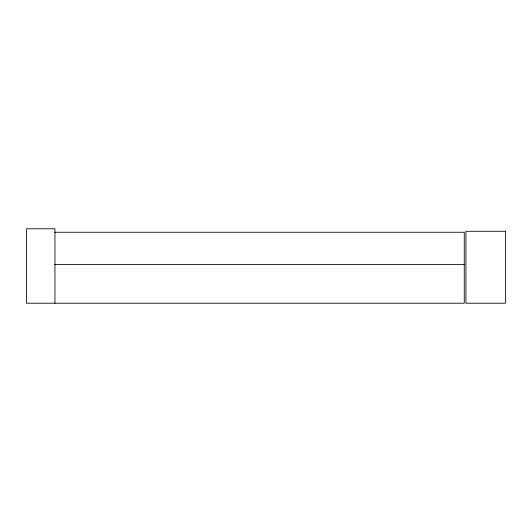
<?xml version="1.0" encoding="UTF-8"?>
<svg xmlns="http://www.w3.org/2000/svg" width="532" height="532" viewBox="0 0 532 532"><rect width="100%" height="100%" fill="white"/><g stroke="black" fill="none" stroke-linecap="round" stroke-linejoin="round"><path stroke-width="0.8" d="M54.696 232.251L464.27 232.251L464.27 303.22L26.6 303.22L26.6 228.78L54.949 228.78L54.949 303.22M54.696 264.484L464.27 264.484M505.4 231.274L465.946 231.274L465.946 303.22L505.4 303.22L505.4 231.274"/></g></svg>
